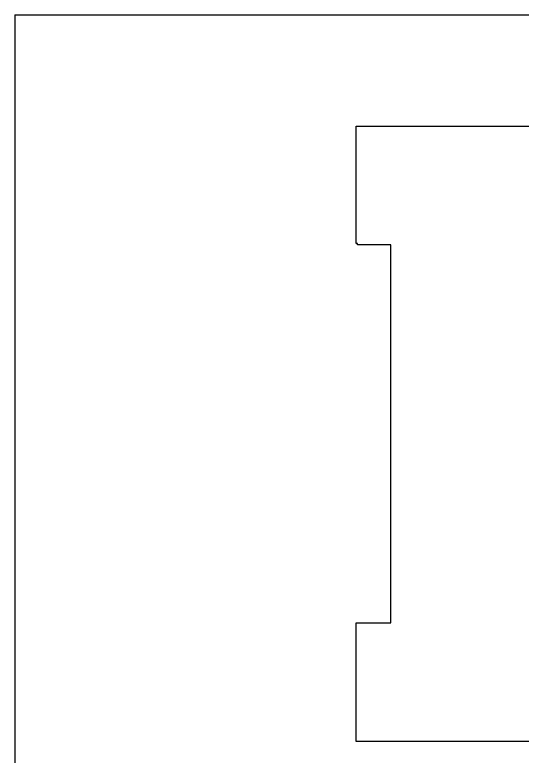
# Model space of a CAD drawing. Header units: millimetres. Extents: x 13 to 345, y 14 to 248.
# Drawn here: x 212.8 to 222.15, y 55.54 to 69.22 of the extents above; entities that cross this region are included whole.
import ezdxf

# ---------------------------------------------------------------- set-up
doc = ezdxf.new("R2010")
doc.units = ezdxf.units.MM
doc.layers.add('OUTLINE', color=7, linetype='Continuous', lineweight=30)

msp = doc.modelspace()

# ---------------------------------------------------------------- linework, layer by layer
msp.add_line((212.8038, 69.2189), (339.6232, 69.2189))
at = {"color": 160}
for p, q in [((219.0976, 64.9998), (219.0976, 67.1646)), ((219.0976, 67.1646), (225.2202, 67.1646)), ((219.1195, 64.9998), (219.0976, 64.9998)), ((219.1195, 64.9779), (219.1195, 64.9998)), ((219.7318, 64.9779), (219.1195, 64.9779)), ((219.7318, 58.0025), (219.7318, 64.9779)), ((219.0976, 55.8159), (219.0976, 58.0025)), ((219.0976, 58.0025), (219.7318, 58.0025)), ((225.1546, 55.8159), (219.0976, 55.8159))]:
    msp.add_line(p, q, dxfattribs=at)
at = {"layer": 'OUTLINE'}
msp.add_line((212.8038, 69.2189), (212.8038, 18.2918), dxfattribs=at)

doc.saveas('drawing.dxf')
